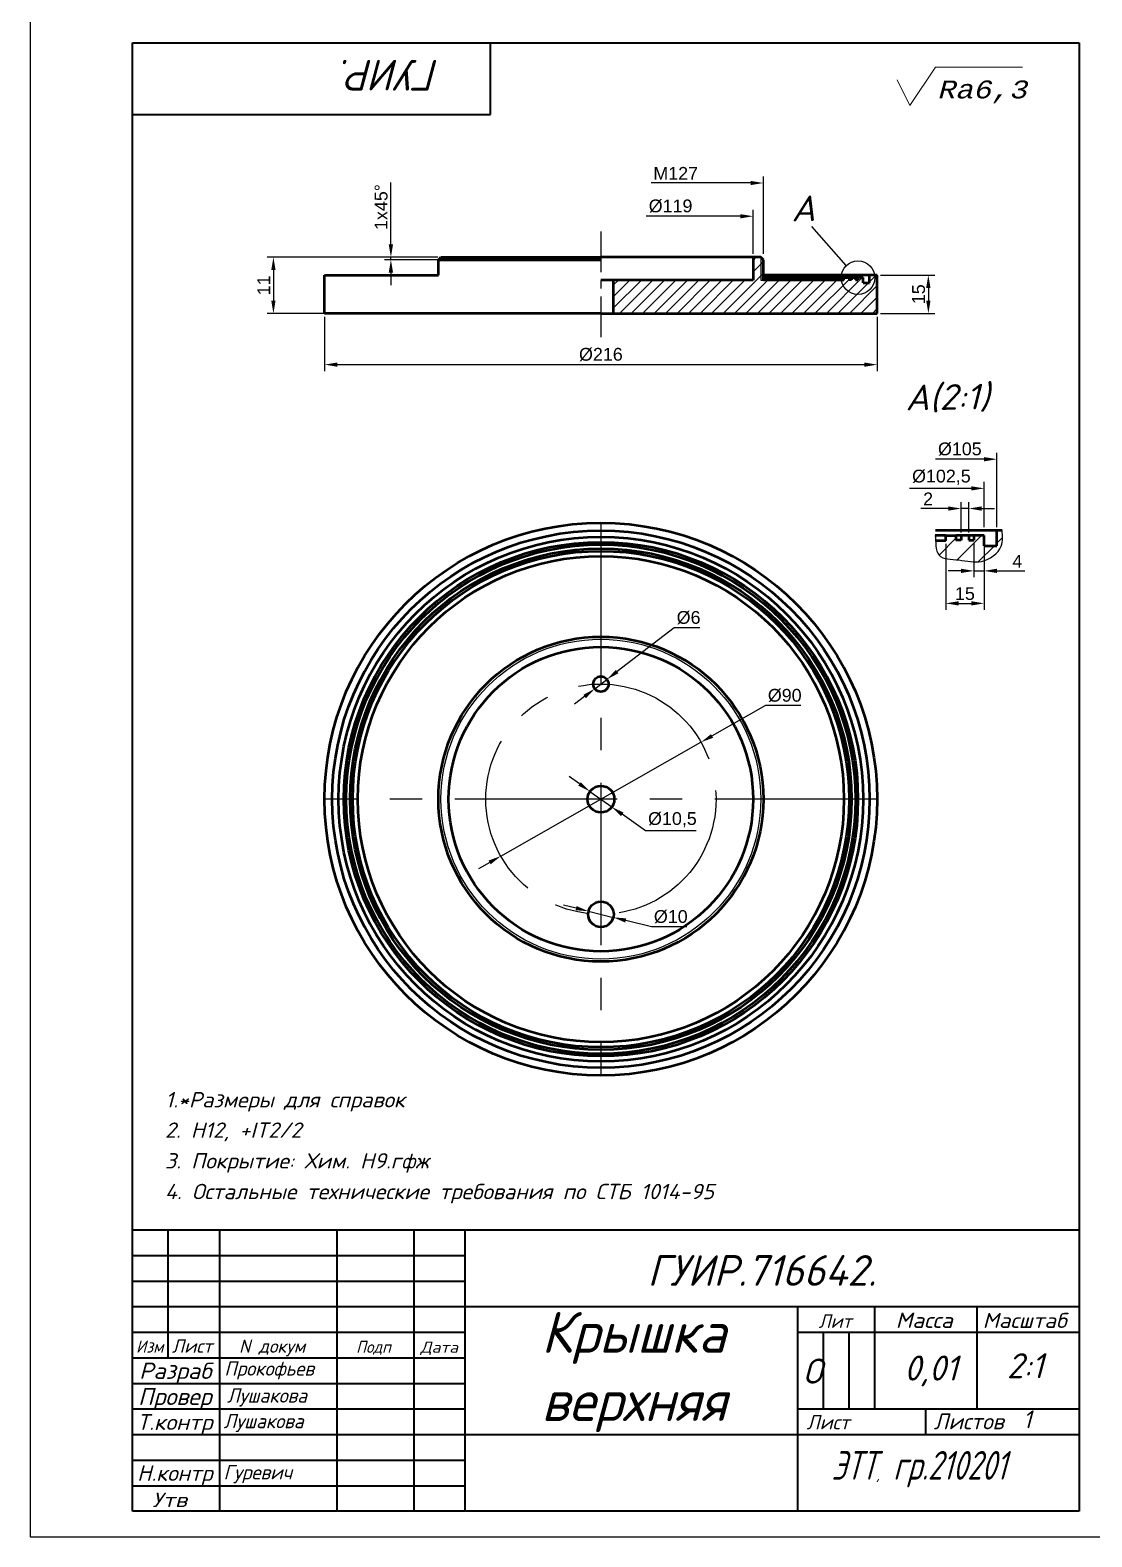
# Model space of a CAD drawing. Header units: millimetres. Extents: x 10739 to 32134, y 609 to 16625.
# Drawn here: x 28824.3 to 29031.8, y 1873.3 to 2167.8 of the extents above; entities that cross this region are included whole.
import ezdxf
from ezdxf.enums import TextEntityAlignment as Align

# ---------------------------------------------------------------- set-up
doc = ezdxf.new("R2010")
doc.units = ezdxf.units.MM
doc.linetypes.add('CENTER', pattern=[50.8, 31.75, -6.35, 6.35, -6.35])
doc.layers.add('1', color=2, linetype='Continuous')
doc.layers.add('разм', color=3, linetype='Continuous')
doc.layers.add('разьеры', color=10, linetype='Continuous', lineweight=25)
doc.layers.add('тонкая-текст-02', color=4, linetype='Continuous', lineweight=20)
doc.styles.add('6', font='cour.ttf', dxfattribs={"oblique": 15, "height": 3.5})
doc.styles.add('ADRF1', font='romans', dxfattribs={"oblique": 15})
doc.styles.add('ISOCPEUR', font='isocpeur.ttf', dxfattribs={"oblique": 15})
doc.styles.get("Standard").update_dxf_attribs({"font": 'arial.ttf'})
doc.dimstyles.new('ISO-25', dxfattribs={"dimtxt": 2.5, "dimasz": 2.5, "dimexe": 1.25, "dimexo": 0.625, "dimtad": 1, "dimtxsty": 'Standard', "dimcen": 2.5, "dimadec": 0, "dimazin": 0, "dimtfac": 1, "dimtmove": 0, "dimatfit": 3, "dimfxl": 1, "dimarcsym": 0})
doc.dimstyles.new('СВОЙ', dxfattribs={"dimtxt": 2.5, "dimasz": 2.5, "dimexe": 1.25, "dimexo": 0.625, "dimtad": 1, "dimtoh": 1, "dimtxsty": 'Standard', "dimcen": 2.5, "dimclrd": 256, "dimclre": 256, "dimadec": 0, "dimazin": 0, "dimtfac": 1, "dimtmove": 0, "dimatfit": 3, "dimfxl": 1, "dimarcsym": 0})

# ---------------------------------------------------------------- blocks, each defined once
blk = doc.blocks.new('*D353')
at = {"layer": 'Defpoints', "color": 0, "transparency": 16777216}
for p in [(28881.84, 2112.44), (28989.84, 2112.44), (28989.84, 2102.44)]:
    blk.add_point(p, dxfattribs=at)
at = {"layer": 'разьеры', "color": 0, "lineweight": -2, "transparency": 16777216}
for p, q in [((28881.84, 2111.81), (28881.84, 2101.19)), ((28989.84, 2111.81), (28989.84, 2101.19)), ((28884.34, 2102.44), (28987.34, 2102.44))]:
    blk.add_line(p, q, dxfattribs=at)
at = {"layer": 'разьеры', "color": 0, "transparency": 16777216}
for points in [[(28884.34, 2102.85), (28884.34, 2102.02), (28881.84, 2102.44)], [(28987.34, 2102.85), (28987.34, 2102.02), (28989.84, 2102.44)]]:
    blk.add_solid(points, dxfattribs=at)
at = {"layer": 'разьеры', "color": 0, "lineweight": 25, "transparency": 16777216, "insert": (28935.84, 2104.41), "char_height": 2.5, "attachment_point": 5}
blk.add_mtext('%%C216', dxfattribs=at)
blk = doc.blocks.new('*D354')
at = {"layer": 'Defpoints', "color": 0, "transparency": 16777216}
for p in [(28955.4, 2028.63), (28916.28, 2006.38)]:
    blk.add_point(p, dxfattribs=at)
at = {"layer": 'разьеры', "lineweight": -2, "transparency": 16777216}
for p, q in [((28968, 2035.79), (28957.57, 2029.86)), ((28974.91, 2035.79), (28968, 2035.79)), ((28916.28, 2006.38), (28955.4, 2028.63)), ((28914.11, 2005.14), (28911.93, 2003.91))]:
    blk.add_line(p, q, dxfattribs=at)
at = {"layer": 'разьеры', "transparency": 16777216}
for points in [[(28957.37, 2030.22), (28957.78, 2029.5), (28955.4, 2028.63)], [(28913.9, 2005.51), (28914.31, 2004.78), (28916.28, 2006.38)]]:
    blk.add_solid(points, dxfattribs=at)
at = {"layer": 'разьеры', "color": 0, "lineweight": 25, "transparency": 16777216, "insert": (28971.77, 2037.76), "char_height": 2.5, "width": 6.3199, "attachment_point": 5}
blk.add_mtext('%%C90', dxfattribs=at)
blk = doc.blocks.new('*D355')
at = {"layer": 'Defpoints', "color": 0, "transparency": 16777216}
for p in [(28937.03, 2040.92), (28934.65, 2039.09)]:
    blk.add_point(p, dxfattribs=at)
at = {"layer": 'разьеры', "lineweight": -2, "transparency": 16777216}
for p, q in [((28950.18, 2051), (28939.01, 2042.44)), ((28955.16, 2051), (28950.18, 2051)), ((28934.65, 2039.09), (28937.03, 2040.92)), ((28932.67, 2037.57), (28930.68, 2036.05))]:
    blk.add_line(p, q, dxfattribs=at)
at = {"layer": 'разьеры', "transparency": 16777216}
for points in [[(28938.76, 2042.77), (28939.27, 2042.11), (28937.03, 2040.92)], [(28932.41, 2037.9), (28932.92, 2037.24), (28934.65, 2039.09)]]:
    blk.add_solid(points, dxfattribs=at)
at = {"layer": 'разьеры', "color": 0, "lineweight": 25, "transparency": 16777216, "insert": (28952.98, 2052.98), "char_height": 2.5, "attachment_point": 5}
blk.add_mtext('%%C6', dxfattribs=at)
blk = doc.blocks.new('*D356')
at = {"layer": 'Defpoints', "color": 0, "transparency": 16777216}
for p in [(28933.7, 2019.02), (28937.98, 2015.98)]:
    blk.add_point(p, dxfattribs=at)
at = {"layer": 'разьеры', "lineweight": -2, "transparency": 16777216}
for p, q in [((28931.66, 2020.47), (28929.62, 2021.91)), ((28933.7, 2019.02), (28937.98, 2015.98)), ((28944.58, 2011.31), (28940.02, 2014.54)), ((28954.44, 2011.31), (28944.58, 2011.31))]:
    blk.add_line(p, q, dxfattribs=at)
at = {"layer": 'разьеры', "transparency": 16777216}
for points in [[(28931.9, 2020.81), (28931.42, 2020.13), (28933.7, 2019.02)], [(28940.26, 2014.88), (28939.78, 2014.2), (28937.98, 2015.98)]]:
    blk.add_solid(points, dxfattribs=at)
at = {"layer": 'разьеры', "color": 0, "lineweight": 25, "transparency": 16777216, "insert": (28949.82, 2013.48), "char_height": 2.5, "attachment_point": 5}
blk.add_mtext('%%C10,5', dxfattribs=at)
blk = doc.blocks.new('*D357')
at = {"layer": 'Defpoints', "color": 0, "transparency": 16777216}
for p in [(28933.41, 1995.6), (28938.27, 1994.4)]:
    blk.add_point(p, dxfattribs=at)
at = {"layer": 'разьеры', "lineweight": -2, "transparency": 16777216}
for p, q in [((28930.99, 1996.21), (28928.56, 1996.81)), ((28933.41, 1995.6), (28938.27, 1994.4)), ((28945.73, 1992.55), (28940.69, 1993.8)), ((28952.65, 1992.55), (28945.73, 1992.55))]:
    blk.add_line(p, q, dxfattribs=at)
at = {"layer": 'разьеры', "transparency": 16777216}
for points in [[(28931.09, 1996.61), (28930.89, 1995.8), (28933.41, 1995.6)], [(28940.79, 1994.2), (28940.59, 1993.39), (28938.27, 1994.4)]]:
    blk.add_solid(points, dxfattribs=at)
at = {"layer": 'разьеры', "color": 0, "lineweight": 25, "transparency": 16777216, "insert": (28949.5, 1994.52), "char_height": 2.5, "attachment_point": 5}
blk.add_mtext('%%C10', dxfattribs=at)
blk = doc.blocks.new('*D352')
at = {"layer": 'Defpoints', "color": 0, "transparency": 16777216}
for p in [(28967.59, 2137.94), (28935.84, 2123.44), (28967.59, 2123.44)]:
    blk.add_point(p, dxfattribs=at)
at = {"layer": 'разьеры', "color": 0, "lineweight": -2, "transparency": 16777216}
for p, q in [((28967.59, 2124.06), (28967.59, 2139.19)), ((28965.09, 2137.94), (28945.68, 2137.94))]:
    blk.add_line(p, q, dxfattribs=at)
at = {"layer": 'разьеры', "color": 0, "transparency": 16777216}
blk.add_solid([(28965.09, 2138.35), (28965.09, 2137.52), (28967.59, 2137.94)], dxfattribs=at)
at = {"layer": 'разьеры', "color": 0, "lineweight": 25, "transparency": 16777216, "insert": (28950.46, 2139.82), "char_height": 2.5, "attachment_point": 5}
blk.add_mtext('М127', dxfattribs=at)
blk = doc.blocks.new('_None')
blk = doc.blocks.new('*D358')
at = {"layer": 'Defpoints', "color": 0, "transparency": 16777216}
for p in [(28965.59, 2131.44), (28935.84, 2123.44), (28965.59, 2123.44)]:
    blk.add_point(p, dxfattribs=at)
at = {"layer": 'разьеры', "color": 0, "lineweight": -2, "transparency": 16777216}
for p, q in [((28965.59, 2124.06), (28965.59, 2132.69)), ((28963.09, 2131.44), (28944.72, 2131.44))]:
    blk.add_line(p, q, dxfattribs=at)
at = {"layer": 'разьеры', "color": 0, "transparency": 16777216}
blk.add_solid([(28963.09, 2131.85), (28963.09, 2131.02), (28965.59, 2131.44)], dxfattribs=at)
at = {"layer": 'разьеры', "color": 0, "lineweight": 25, "transparency": 16777216, "insert": (28949.46, 2133.41), "char_height": 2.5, "attachment_point": 5}
blk.add_mtext('%%C119', dxfattribs=at)
blk = doc.blocks.new('*D359')
at = {"layer": 'Defpoints', "color": 0, "transparency": 16777216}
for p in [(28904.59, 2123.44), (28871.84, 2112.44), (28904.59, 2112.44)]:
    blk.add_point(p, dxfattribs=at)
at = {"layer": 'разьеры', "lineweight": -2, "transparency": 16777216}
for p, q in [((28903.96, 2123.44), (28870.59, 2123.44)), ((28871.84, 2120.94), (28871.84, 2114.94)), ((28903.96, 2112.44), (28870.59, 2112.44))]:
    blk.add_line(p, q, dxfattribs=at)
at = {"layer": 'разьеры', "transparency": 16777216}
for points in [[(28871.42, 2120.94), (28872.26, 2120.94), (28871.84, 2123.44)], [(28871.42, 2114.94), (28872.26, 2114.94), (28871.84, 2112.44)]]:
    blk.add_solid(points, dxfattribs=at)
at = {"layer": 'разьеры', "color": 0, "lineweight": 20, "transparency": 16777216, "insert": (28869.96, 2117.94), "char_height": 2.5, "attachment_point": 5, "rotation": 90}
blk.add_mtext('11', dxfattribs=at)
blk = doc.blocks.new('*D360')
at = {"layer": 'Defpoints', "color": 0, "transparency": 16777216}
for p in [(28904.59, 2123.44), (28894.8, 2122.94), (28904.59, 2122.94)]:
    blk.add_point(p, dxfattribs=at)
at = {"layer": 'разьеры', "color": 0, "lineweight": -2, "transparency": 16777216}
for p, q in [((28894.8, 2125.94), (28894.8, 2138.04)), ((28903.96, 2123.44), (28893.55, 2123.44)), ((28894.8, 2122.94), (28894.8, 2123.44)), ((28903.96, 2122.94), (28893.55, 2122.94)), ((28894.8, 2120.44), (28894.8, 2117.94))]:
    blk.add_line(p, q, dxfattribs=at)
at = {"layer": 'разьеры', "color": 0, "transparency": 16777216}
for points in [[(28894.38, 2125.94), (28895.22, 2125.94), (28894.8, 2123.44)], [(28894.38, 2120.44), (28895.22, 2120.44), (28894.8, 2122.94)]]:
    blk.add_solid(points, dxfattribs=at)
at = {"layer": 'разьеры', "color": 0, "lineweight": 25, "transparency": 16777216, "insert": (28892.9, 2133.24), "char_height": 2.5, "attachment_point": 5, "rotation": 90}
blk.add_mtext('1x45°', dxfattribs=at)
blk = doc.blocks.new('*D361')
at = {"layer": 'Defpoints', "color": 0, "transparency": 16777216}
for p in [(28989.84, 2119.94), (28989.84, 2112.44), (28999.84, 2112.44)]:
    blk.add_point(p, dxfattribs=at)
at = {"layer": 'разьеры', "lineweight": -2, "transparency": 16777216}
for p, q in [((28990.46, 2119.94), (29001.09, 2119.94)), ((28999.84, 2117.44), (28999.84, 2114.94)), ((28990.46, 2112.44), (29001.09, 2112.44))]:
    blk.add_line(p, q, dxfattribs=at)
at = {"layer": 'разьеры', "transparency": 16777216}
for points in [[(28999.42, 2117.44), (29000.26, 2117.44), (28999.84, 2119.94)], [(28999.42, 2114.94), (29000.26, 2114.94), (28999.84, 2112.44)]]:
    blk.add_solid(points, dxfattribs=at)
at = {"layer": 'разьеры', "color": 0, "lineweight": 25, "transparency": 16777216, "insert": (28997.94, 2116.19), "char_height": 2.5, "attachment_point": 5, "rotation": 90}
blk.add_mtext('15', dxfattribs=at)
blk = doc.blocks.new('*D362')
at = {"layer": 'Defpoints', "color": 0, "transparency": 16777216}
for p in [(29003.24, 2068.02), (29010.74, 2068.02), (29010.74, 2055.77)]:
    blk.add_point(p, dxfattribs=at)
at = {"layer": 'разьеры', "lineweight": -2, "transparency": 16777216}
for p, q in [((29003.24, 2067.4), (29003.24, 2054.52)), ((29010.74, 2067.4), (29010.74, 2054.52)), ((29005.74, 2055.77), (29008.24, 2055.77))]:
    blk.add_line(p, q, dxfattribs=at)
at = {"layer": 'разьеры', "transparency": 16777216}
for points in [[(29005.74, 2056.19), (29005.74, 2055.36), (29003.24, 2055.77)], [(29008.24, 2056.19), (29008.24, 2055.36), (29010.74, 2055.77)]]:
    blk.add_solid(points, dxfattribs=at)
at = {"layer": 'разьеры', "color": 0, "lineweight": 25, "transparency": 16777216, "insert": (29006.99, 2057.67), "char_height": 2.5, "attachment_point": 5}
blk.add_mtext('15', dxfattribs=at)
blk = doc.blocks.new('*D363')
at = {"layer": 'Defpoints', "color": 0, "transparency": 16777216}
for p in [(29001.23, 2083.95), (29001.23, 2070.02), (29013.24, 2070.02)]:
    blk.add_point(p, dxfattribs=at)
at = {"layer": 'разьеры', "lineweight": -2, "transparency": 16777216}
for p, q in [((29013.24, 2070.65), (29013.24, 2085.2)), ((29010.74, 2083.95), (29001.23, 2083.95))]:
    blk.add_line(p, q, dxfattribs=at)
at = {"layer": 'разьеры', "transparency": 16777216}
blk.add_solid([(29010.74, 2084.36), (29010.74, 2083.53), (29013.24, 2083.95)], dxfattribs=at)
at = {"layer": 'разьеры', "color": 0, "lineweight": 25, "transparency": 16777216, "insert": (29005.99, 2085.92), "char_height": 2.5, "attachment_point": 5}
blk.add_mtext('%%C105', dxfattribs=at)
blk = doc.blocks.new('*D364')
at = {"layer": 'Defpoints', "color": 0, "transparency": 16777216}
for p in [(28996.54, 2078.25), (28996.54, 2070.02), (29010.74, 2070.02)]:
    blk.add_point(p, dxfattribs=at)
at = {"layer": 'разьеры', "lineweight": -2, "transparency": 16777216}
for p, q in [((29010.74, 2070.65), (29010.74, 2079.5)), ((29008.24, 2078.25), (28996.18, 2078.25))]:
    blk.add_line(p, q, dxfattribs=at)
at = {"layer": 'разьеры', "transparency": 16777216}
blk.add_solid([(29008.24, 2078.66), (29008.24, 2077.83), (29010.74, 2078.25)], dxfattribs=at)
at = {"layer": 'разьеры', "color": 0, "lineweight": 25, "transparency": 16777216, "insert": (29002.39, 2080.42), "char_height": 2.5, "attachment_point": 5}
blk.add_mtext('%%C102,5', dxfattribs=at)
blk = doc.blocks.new('*D365')
at = {"layer": 'Defpoints', "color": 0, "transparency": 16777216}
for p in [(29008.74, 2068.14), (29010.74, 2068.14), (29010.74, 2062.12)]:
    blk.add_point(p, dxfattribs=at)
at = {"layer": 'разьеры', "lineweight": -2, "transparency": 16777216}
for p, q in [((29008.74, 2067.51), (29008.74, 2060.87)), ((29010.74, 2067.51), (29010.74, 2060.87)), ((29006.24, 2062.12), (29003.74, 2062.12)), ((29008.74, 2062.12), (29010.74, 2062.12)), ((29013.24, 2062.12), (29018.72, 2062.12))]:
    blk.add_line(p, q, dxfattribs=at)
at = {"layer": 'разьеры', "transparency": 16777216}
for points in [[(29006.24, 2062.54), (29006.24, 2061.71), (29008.74, 2062.12)], [(29013.24, 2062.54), (29013.24, 2061.71), (29010.74, 2062.12)]]:
    blk.add_solid(points, dxfattribs=at)
at = {"layer": 'разьеры', "color": 0, "lineweight": 25, "transparency": 16777216, "insert": (29017.23, 2064), "char_height": 2.5, "attachment_point": 5}
blk.add_mtext('4', dxfattribs=at)
blk = doc.blocks.new('*D366')
at = {"layer": 'Defpoints', "color": 0, "transparency": 16777216}
for p in [(29007.74, 2074.31), (29006.24, 2069.02), (29007.74, 2069.02)]:
    blk.add_point(p, dxfattribs=at)
at = {"layer": 'разьеры', "lineweight": -2, "transparency": 16777216}
for p, q in [((29003.74, 2074.31), (28998.34, 2074.31)), ((29006.24, 2069.65), (29006.24, 2075.56)), ((29007.74, 2074.31), (29006.24, 2074.31)), ((29007.74, 2069.65), (29007.74, 2075.56)), ((29010.24, 2074.31), (29012.74, 2074.31))]:
    blk.add_line(p, q, dxfattribs=at)
at = {"layer": 'разьеры', "transparency": 16777216}
for points in [[(29003.74, 2074.72), (29003.74, 2073.89), (29006.24, 2074.31)], [(29010.24, 2074.72), (29010.24, 2073.89), (29007.74, 2074.31)]]:
    blk.add_solid(points, dxfattribs=at)
at = {"layer": 'разьеры', "color": 0, "lineweight": 25, "transparency": 16777216, "insert": (28999.79, 2076.19), "char_height": 2.5, "attachment_point": 5}
blk.add_mtext('2', dxfattribs=at)

msp = doc.modelspace()

# ---------------------------------------------------------------- hatches: boundary and pattern name
at = {"layer": 'разьеры', "lineweight": 25}
h = msp.add_hatch(dxfattribs=at)
h.set_pattern_fill('ANSI31', color=256, scale=0.5)
h.set_pattern_definition([(45, (-423.4905, -873.2994), (-1.122532015, 1.122532015), [])])
h.paths.add_polyline_path([(28967.08968, 2118.93617), (28967.08968, 2123.43617), (28967.58968, 2122.93617), (28967.58968, 2118.93617)], flags=16)
h.paths.add_polyline_path([(28989.83968, 2112.43617), (28989.83968, 2119.93617), (28988.33968, 2119.93617), (28988.33968, 2118.43617), (28987.08968, 2118.43617), (28987.08968, 2119.43617), (28986.08968, 2119.43617), (28986.08968, 2118.99338), (28985.58968, 2118.99338), (28985.58968, 2119.43617), (28984.83968, 2119.43617), (28984.83968, 2118.99338), (28984.33968, 2118.99338), (28984.33968, 2119.43617), (28983.33968, 2119.43617), (28983.33968, 2118.93617), (28967.58968, 2118.93617), (28967.08968, 2118.93617), (28967.08968, 2123.43617), (28965.58968, 2123.43617), (28965.58968, 2118.93617), (28952.33968, 2118.93617), (28938.33582, 2118.93617), (28938.33582, 2112.43617)])
h = msp.add_hatch(dxfattribs=at)
h.set_pattern_fill('ANSI31', color=256)
h.set_pattern_definition([(45, (-423.4905, -877.4477), (-2.24506403, 2.24506403), [])])
edge = h.paths.add_edge_path()
edge.add_spline(control_points=[(29001.24365, 2068.02308), (29001.30371, 2067.00797), (29001.43164, 2064.27663), (29006.17981, 2064.47272), (29010.26172, 2063.22103), (29014.56054, 2066.23229), (29014.34038, 2068.96653), (29014.25531, 2070.02308)], knot_values=[27.972719784, 27.972719784, 27.972719784, 27.972719784, 31.03270487, 35.126680606, 39.645310474, 44.493333137, 47.546417268, 47.546417268, 47.546417268, 47.546417268], degree=3, periodic=0)
edge.add_line((29014.25531, 2070.02308), (29013.24259, 2070.02308))
edge.add_line((29013.24259, 2070.02308), (29013.24259, 2067.02308))
edge.add_line((29013.24259, 2067.02308), (29010.74259, 2067.02308))
edge.add_line((29010.74259, 2067.02308), (29010.74259, 2069.02308))
edge.add_line((29010.74259, 2069.02308), (29008.74259, 2069.02308))
edge.add_line((29008.74259, 2069.02308), (29008.74259, 2068.1375))
edge.add_line((29008.74259, 2068.1375), (29007.74259, 2068.1375))
edge.add_line((29007.74259, 2068.1375), (29007.74259, 2069.02308))
edge.add_line((29007.74259, 2069.02308), (29006.24259, 2069.02308))
edge.add_line((29006.24259, 2069.02308), (29006.24259, 2068.1375))
edge.add_line((29006.24259, 2068.1375), (29005.24259, 2068.1375))
edge.add_line((29005.24259, 2068.1375), (29005.24259, 2069.02308))
edge.add_line((29005.24259, 2069.02308), (29003.24259, 2069.02308))
edge.add_line((29003.24259, 2069.02308), (29003.24259, 2068.02308))
edge.add_line((29003.24259, 2068.02308), (29001.24365, 2068.02308))

# ---------------------------------------------------------------- linework, layer by layer
at = {"color": 0, "lineweight": 40}
for p, q in [((28844.29592, 1878.31534), (28844.29592, 2165.31534)), ((28844.29592, 2165.31534), (29029.29592, 2165.31534)), ((28914.29592, 2151.31534), (28914.29592, 2165.31534)), ((29029.29592, 2165.31534), (29029.29592, 1878.31534)), ((28844.29592, 2151.31534), (28914.29592, 2151.31534)), ((28844.29592, 1933.31534), (29029.29592, 1933.31534)), ((28851.29592, 1908.31534), (28851.29592, 1933.31534)), ((28861.29592, 1933.31534), (28861.29592, 1878.31534)), ((28884.29592, 1878.31534), (28884.29592, 1933.31534)), ((28899.29592, 1933.31534), (28899.29592, 1878.31534)), ((28909.29592, 1878.31534), (28909.29592, 1933.31534)), ((28844.29592, 1928.31534), (28909.29592, 1928.31534)), ((28844.29592, 1923.31534), (28909.29592, 1923.31534)), ((28844.29592, 1918.31534), (28909.29592, 1918.31534)), ((28909.29592, 1918.31534), (29029.29592, 1918.31534)), ((28974.29592, 1918.31534), (28974.29592, 1878.31534)), ((28989.29592, 1918.31534), (28989.29592, 1898.31534)), ((29009.29592, 1918.31534), (29009.29592, 1898.31534)), ((28844.29592, 1913.31534), (28909.29592, 1913.31534)), ((28974.29592, 1913.31534), (29029.29592, 1913.31534)), ((28979.29592, 1913.31534), (28979.29592, 1898.31534)), ((28984.29592, 1913.31534), (28984.29592, 1898.31534)), ((28844.29592, 1908.31534), (28909.29592, 1908.31534)), ((28844.29592, 1903.31534), (28909.29592, 1903.31534)), ((28844.29592, 1898.31534), (28909.29592, 1898.31534)), ((28974.29592, 1898.31534), (29029.29592, 1898.31534)), ((28999.29592, 1898.31534), (28999.29592, 1893.31534)), ((28844.29592, 1893.31534), (28909.29592, 1893.31534)), ((28909.29592, 1893.31534), (29029.29592, 1893.31534)), ((28844.29592, 1888.31534), (28909.29592, 1888.31534)), ((28844.29592, 1883.31534), (28909.29592, 1883.31534)), ((29029.29592, 1878.31534), (28844.29592, 1878.31534))]:
    msp.add_line(p, q, dxfattribs=at)
at = {"linetype": 'CENTER', "lineweight": 25, "ltscale": 0.25}
msp.add_line((28935.83968, 2128.43617), (28935.83968, 2107.43617), dxfattribs=at)
at = {"lineweight": 50}
for p, q in [((28904.08968, 2122.93617), (28904.58968, 2123.43617)), ((28904.58968, 2123.43617), (28906.08968, 2123.43617)), ((28906.08968, 2123.43617), (28935.83968, 2123.43617)), ((28965.58968, 2123.43617), (28935.83968, 2123.43617)), ((28967.08968, 2123.43617), (28965.58968, 2123.43617)), ((28965.58968, 2123.43617), (28965.58968, 2118.93617)), ((28967.58968, 2122.93617), (28967.08968, 2123.43617)), ((28904.08968, 2119.93617), (28904.08968, 2122.93617)), ((28904.08968, 2122.93617), (28935.83968, 2122.93617)), ((28967.58968, 2118.93617), (28967.58968, 2122.93617)), ((28881.83968, 2112.43617), (28881.83968, 2119.93617)), ((28881.83968, 2119.93617), (28883.33968, 2119.93617)), ((28881.83968, 2119.93617), (28883.33968, 2119.93617)), ((28883.33968, 2119.93617), (28904.08968, 2119.93617)), ((28952.33968, 2118.93617), (28935.83968, 2118.93617)), ((28938.33582, 2112.43617), (28938.33582, 2118.93617)), ((28965.58968, 2118.93617), (28952.33968, 2118.93617)), ((28988.33968, 2119.93617), (28967.58968, 2119.93617)), ((28983.33968, 2119.43617), (28967.58968, 2119.43617)), ((28983.33968, 2118.93617), (28967.58968, 2118.93617)), ((28983.33968, 2118.93617), (28983.33968, 2119.43617)), ((28983.33968, 2119.43617), (28984.33968, 2119.43617)), ((28983.33968, 2119.43617), (28984.33968, 2119.43617)), ((28984.33968, 2119.43617), (28984.33968, 2118.99338)), ((28985.58968, 2119.43617), (28984.33968, 2119.43617)), ((28984.83968, 2118.99338), (28984.33968, 2118.99338)), ((28984.83968, 2119.43617), (28985.58968, 2119.43617)), ((28984.83968, 2119.43617), (28984.83968, 2118.99338)), ((28985.58968, 2119.43617), (28985.58968, 2118.99338)), ((28986.08968, 2119.43617), (28985.58968, 2119.43617)), ((28985.58968, 2118.99338), (28986.08968, 2118.99338)), ((28987.08968, 2119.43617), (28986.08968, 2119.43617)), ((28986.08968, 2119.43617), (28986.08968, 2118.99338)), ((28987.08968, 2118.43617), (28987.08968, 2119.43617)), ((28987.08968, 2118.43617), (28988.33968, 2118.43617)), ((28989.83968, 2119.93617), (28988.33968, 2119.93617)), ((28989.83968, 2119.93617), (28988.33968, 2119.93617)), ((28988.33968, 2118.43617), (28988.33968, 2119.93617)), ((28989.83968, 2112.43617), (28989.83968, 2119.93617)), ((28935.83968, 2112.43617), (28881.83968, 2112.43617)), ((28935.83968, 2112.43617), (28989.83968, 2112.43617)), ((29003.24259, 2069.02308), (29001.15354, 2069.02308)), ((29013.24259, 2070.02308), (29001.22987, 2070.02308)), ((29003.24259, 2068.02308), (29001.22987, 2068.02308)), ((29003.24259, 2068.02308), (29003.24259, 2069.02308)), ((29003.24259, 2069.02308), (29005.24259, 2069.02308)), ((29005.24259, 2069.02308), (29005.24259, 2068.1375)), ((29007.74259, 2069.02308), (29005.24259, 2069.02308)), ((29006.24259, 2068.1375), (29005.24259, 2068.1375)), ((29006.24259, 2069.02308), (29006.24259, 2068.1375)), ((29007.74259, 2069.02308), (29007.74259, 2068.1375)), ((29008.74259, 2069.02308), (29007.74259, 2069.02308)), ((29007.74259, 2068.1375), (29008.74259, 2068.1375)), ((29010.74259, 2069.02308), (29008.74259, 2069.02308)), ((29008.74259, 2069.02308), (29008.74259, 2068.1375)), ((29010.74259, 2067.02308), (29010.74259, 2069.02308)), ((29014.25531, 2070.02308), (29013.24259, 2070.02308)), ((29013.24259, 2067.02308), (29013.24259, 2070.02308)), ((29010.74259, 2067.02308), (29013.24259, 2067.02308))]:
    msp.add_line(p, q, dxfattribs=at)
at = {"lineweight": 25}
for p, q in [((28967.08968, 2123.43617), (28967.08968, 2118.93617)), ((28967.08968, 2118.93617), (28967.58968, 2118.93617))]:
    msp.add_line(p, q, dxfattribs=at)
at = {"linetype": 'CENTER', "lineweight": 25}
for p, q in [((28935.83968, 2071.50284), (28935.83968, 1963.50284)), ((28989.83968, 2017.50284), (28881.83968, 2017.50284))]:
    msp.add_line(p, q, dxfattribs=at)
at = {"lineweight": 50}
for centre, radius in [((28935.83968, 2017.50284), 54), ((28935.83968, 2017.50284), 52.5), ((28935.83968, 2017.50284), 51.25), ((28935.83968, 2017.50284), 50.25), ((28935.83968, 2017.50284), 49.75), ((28935.83968, 2017.50284), 49), ((28935.83968, 2017.50284), 48.5), ((28935.83968, 2017.50284), 47.5), ((28935.83968, 2017.50284), 31.75), ((28935.83968, 2017.50284), 29.75), ((28935.83968, 2040.00284), 1.5), ((28935.83968, 2017.50284), 2.625), ((28935.83968, 1995.00284), 2.5)]:
    msp.add_circle(centre, radius, dxfattribs=at)
at = {"lineweight": 25}
msp.add_circle((28935.83968, 2017.50284), 31.25, dxfattribs=at)
at = {"linetype": 'CENTER', "lineweight": 25}
msp.add_circle((28935.83968, 2017.50284), 22.5, dxfattribs=at)
at = {"layer": '1', "color": 7}
msp.add_open_spline([(29001.15354, 2069.02308), (29001.32973, 2067.91091), (29000.98621, 2064.25824), (29006.17981, 2064.47272), (29010.26172, 2063.22103), (29014.56054, 2066.23229), (29014.34038, 2068.96653), (29014.25531, 2070.02308)], degree=3, knots=[26.877706392, 26.877706392, 26.877706392, 26.877706392, 31.03270487, 35.126680606, 39.645310474, 44.493333137, 47.546417268, 47.546417268, 47.546417268, 47.546417268], dxfattribs=at)
at = {"layer": 'разм', "color": 7}
msp.add_line((28983.79785, 2121.8029), (28977.08968, 2129.43617), dxfattribs=at)
msp.add_circle((28986.08968, 2119.43617), 3.29452, dxfattribs=at)
at = {"layer": 'разьеры', "color": 0}
for p, q in [((28824.29592, 2170.31534), (28824.29592, 1873.31534)), ((28824.29592, 1873.31534), (29034.29592, 1873.31534))]:
    msp.add_line(p, q, dxfattribs=at)
at = {"layer": 'тонкая-текст-02', "color": 7, "lineweight": 20}
for p, q in [((28996.23064, 2153.07816), (29001.23064, 2160.57816)), ((29001.23064, 2160.57816), (29018.23064, 2160.57816)), ((28993.73064, 2158.07816), (28996.23064, 2153.07816))]:
    msp.add_line(p, q, dxfattribs=at)

# ---------------------------------------------------------------- texts
at = {"color": 0, "lineweight": 40, "style": 'ISOCPEUR', "oblique": 15}
for s, height, p, p2 in [('Лит', 2.688645, (28978.3969, 1914.15581), (28984.84965, 1914.15581)), ('Масса', 3.01234, (28993.45331, 1914.15581), (29004.59897, 1914.15581)), ('Масштаб', 2.933068, (29010.45172, 1914.15581), (29026.8769, 1914.15581)), ('Изм', 2.38948, (28844.98183, 1909.31716), (28850.35816, 1909.31716)), ('Лист', 2.654978, (28851.97407, 1909.29627), (28859.939, 1909.29627)), ('N докум', 2.588603, (28865.11621, 1909.29627), (28878.05922, 1909.29627)), ('Подп', 2.33455, (28888.01539, 1909.29627), (28894.78558, 1909.29627)), ('Дата', 2.166931, (28900.56016, 1909.29627), (28907.92773, 1909.29627)), ('Разраб', 3.177024, (28845.60212, 1904.19087), (28859.73988, 1904.19087)), ('Провер', 3.334158, (28845.403, 1899.08546), (28859.73988, 1899.08546)), ('Т.контр', 3.069818, (28845.20387, 1894.22318), (28859.939, 1894.22318)), ('Лист', 2.802709, (28976.05045, 1894.33265), (28984.45857, 1894.33265)), ('Листов', 3.110829, (29000.88375, 1894.33265), (29014.5714, 1894.33265)), ('Н.контр', 3.069818, (28845.20387, 1884.25549), (28859.939, 1884.25549)), ('Утв', 2.820914, (28848.19072, 1879.15008), (28854.96092, 1879.15008))]:
    msp.add_text(s, height=height, dxfattribs=at).set_placement(p, p2, align=Align.ALIGNED)
at = {"color": 0, "lineweight": 40, "insert": (28904.38407, 2156.00522), "char_height": 3, "attachment_point": 1, "rotation": 180, "style": 'ISOCPEUR'}
msp.add_mtext('{\\H2x;\\W0.965;ГУИР.}', dxfattribs=at)
at = {"color": 0, "lineweight": 40, "attachment_point": 1, "style": 'ISOCPEUR'}
for s, insert, char_height, width in [('{\\H2x;\\W0.965;ГУИР.716642.}', (28944.93867, 1928.38757), 3, 20.1356952), ('{\\H2x;\\W0.965;Крышка\\Pверхняя}', (28924.18238, 1917.2964), 4, 33.0109445), ('{\\H1.4x;\\Q15;\\W0.965;0,01}', (28995.12189, 1908.76587), 3.5, 8.8811705), ('{\\H1.4x;\\W0.965;Прокофьев}', (28862.2487, 1907.62575), 2, 19.0739928), ('{\\H1.4x;\\Q15;\\W0.965;O}', (28975.15722, 1908.17038), 3.5, 8.8811705)]:
    msp.add_mtext(s, dxfattribs=dict(at, insert=insert, char_height=char_height, width=width))
for s, insert, char_height in [('{\\H1.4x;\\Q15;\\W0.965;2:1}', (29015.1997, 1909.2141), 3.5), ('{\\H1.4x;\\W0.965;Лушакова }', (28862.76042, 1902.35142), 2), ('{\\H1.4x;\\W0.965;Лушакова }', (28862.09468, 1897.35142), 2), ('{\\H1.4x;\\Q15;\\W0.965;1}', (29018.30608, 1898.0267), 2.5), ('{\\H2.8x;\\W0.734;ЭТТ\\H0.35714x;\\W1;\\C7;,\\H2.8x;\\W0.734;\\C0; гр.210201}', (28980.89729, 1890.09535), 2), ('{\\H1.4x;\\W0.965;Гуревич }', (28862.09468, 1887.35142), 2)]:
    msp.add_mtext(s, dxfattribs=dict(at, insert=insert, char_height=char_height))
at = {"layer": 'разм', "color": 7, "style": 'ADRF1', "oblique": 15}
for s, p in [('А', (28973.08968, 2130.43617)), ('А(2:1)', (28995.38051, 2093.49583))]:
    msp.add_text(s, height=5, rotation=0.7636468, dxfattribs=at).set_placement(p)
for s, p in [('1.*Размеры для справок', (28850.71313, 1957.25543)), ('2. Н12, +IT2/2', (28850.6462, 1951.31534)), ('3. Покрытие: Хим. Н9.гфж', (28850.6462, 1945.31534)), ('4. Остальные технические требования по СТБ 1014-95', (28850.6462, 1939.31534))]:
    msp.add_text(s, height=3, dxfattribs=at).set_placement(p)
at = {"layer": 'тонкая-текст-02', "color": 7, "lineweight": 40, "insert": (29001.53829, 2157.97064), "char_height": 3.5, "width": 27, "attachment_point": 1, "style": '6'}
msp.add_mtext('Ra6,3', dxfattribs=at)

# ---------------------------------------------------------------- dimensions: what is measured, and where the dimension line sits
at = {"layer": 'разьеры', "lineweight": 25}
for base, p1, p2, text, dimstyle, override, picture, middle in [((28967.58968, 2137.93617), (28935.83968, 2123.43617), (28967.58968, 2123.43617), 'М127', 'ISO-25', {"dimblk1": 'None', "dimsah": 1, "dimse1": 1, "dimsd1": 1}, '*D352', (28950.46468, 2139.81629)), ((28965.58968, 2131.43617), (28935.83968, 2123.43617), (28965.58968, 2123.43617), '%%C119', 'ISO-25', {"dimblk1": 'None', "dimsah": 1, "dimse1": 1, "dimsd1": 1}, '*D358', (28949.46468, 2133.40752)), ((29001.22987, 2083.94817), (29013.24259, 2070.02308), (29001.22987, 2070.02308), '%%C105', 'СВОЙ', {"dimblk2": 'None', "dimsah": 1, "dimse2": 1, "dimsd2": 1}, '*D363', (29005.98623, 2085.91952)), ((28996.54086, 2078.24766), (29010.74259, 2070.02308), (28996.54086, 2070.02308), '%%C102,5', 'СВОЙ', {"dimblk2": 'None', "dimsah": 1, "dimse2": 1, "dimsd2": 1}, '*D364', (29002.39172, 2080.41598))]:
    dim = msp.add_linear_dim(base=base, p1=p1, p2=p2, text=text, dimstyle=dimstyle, override=override, dxfattribs=at)
    dim.commit()
    dim.dimension.update_dxf_attribs({"geometry": picture, "text_midpoint": middle})
dim = msp.add_linear_dim(base=(28894.7992, 2122.93617), p1=(28904.58968, 2123.43617), p2=(28904.58968, 2122.93617), angle=90, text='1x45°', dimstyle='ISO-25', dxfattribs=at)
dim.commit()
dim.dimension.update_dxf_attribs({"geometry": '*D360', "text_midpoint": (28894.7992, 2133.24006), "dimtype": 160})
at = {"layer": 'разьеры', "lineweight": 20}
dim = msp.add_linear_dim(base=(28871.83968, 2112.43617), p1=(28904.58968, 2123.43617), p2=(28904.58968, 2112.43617), angle=90, dimstyle='СВОЙ', dxfattribs=at)
dim.commit()
dim.dimension.update_dxf_attribs({"geometry": '*D359', "text_midpoint": (28869.95957, 2117.93617)})
at = {"layer": 'разьеры', "lineweight": 25}
dim = msp.add_linear_dim(base=(28999.83968, 2112.43617), p1=(28989.83968, 2119.93617), p2=(28989.83968, 2112.43617), angle=90, text='15', dimstyle='СВОЙ', dxfattribs=at)
dim.commit()
dim.dimension.update_dxf_attribs({"geometry": '*D361', "text_midpoint": (28997.93825, 2116.18617)})
for base, p1, p2, text, dimstyle, picture, middle in [((28989.83968, 2102.43617), (28881.83968, 2112.43617), (28989.83968, 2112.43617), '%%C216', 'ISO-25', '*D353', (28935.83968, 2104.40752)), ((29010.74259, 2055.77308), (29003.24259, 2068.02308), (29010.74259, 2068.02308), '15', 'СВОЙ', '*D362', (29006.99259, 2057.67451)), ((29010.74259, 2062.12483), (29008.74259, 2068.1375), (29010.74259, 2068.1375), '4', 'СВОЙ', '*D365', (29017.23218, 2063.99983))]:
    dim = msp.add_linear_dim(base=base, p1=p1, p2=p2, text=text, dimstyle=dimstyle, dxfattribs=at)
    dim.commit()
    dim.dimension.update_dxf_attribs({"geometry": picture, "text_midpoint": middle})
dim = msp.add_linear_dim(base=(29007.74259, 2074.30759), p1=(29006.24259, 2069.02308), p2=(29007.74259, 2069.02308), text='2', dimstyle='СВОЙ', dxfattribs=at)
dim.commit()
dim.dimension.update_dxf_attribs({"geometry": '*D366', "text_midpoint": (28999.78965, 2074.30759), "dimtype": 160})
for p1, p2, text, picture, middle in [((28934.64961, 2039.08976), (28937.02976, 2040.91592), '%%C6', '*D355', (28952.98176, 2051.00402)), ((28916.28104, 2006.38036), (28955.39832, 2028.62531), '%%C90', '*D354', (28971.7679, 2035.78961))]:
    dim = msp.add_diameter_dim_2p(p1=p1, p2=p2, text=text, dimstyle='СВОЙ', dxfattribs=at)
    dim.commit()
    dim.dimension.update_dxf_attribs({"geometry": picture, "text_midpoint": middle, "dimtype": 163})
for p1, p2, text, picture, middle in [((28933.69806, 2019.02075), (28937.98131, 2015.98492), '%%C10,5', '*D356', (28949.82015, 2013.47712)), ((28933.41322, 1995.60475), (28938.26614, 1994.40092), '%%C10', '*D357', (28949.50386, 1994.52014))]:
    dim = msp.add_diameter_dim_2p(p1=p1, p2=p2, text=text, dimstyle='СВОЙ', dxfattribs=at)
    dim.commit()
    dim.dimension.update_dxf_attribs({"geometry": picture, "text_midpoint": middle})

doc.saveas('drawing.dxf')
